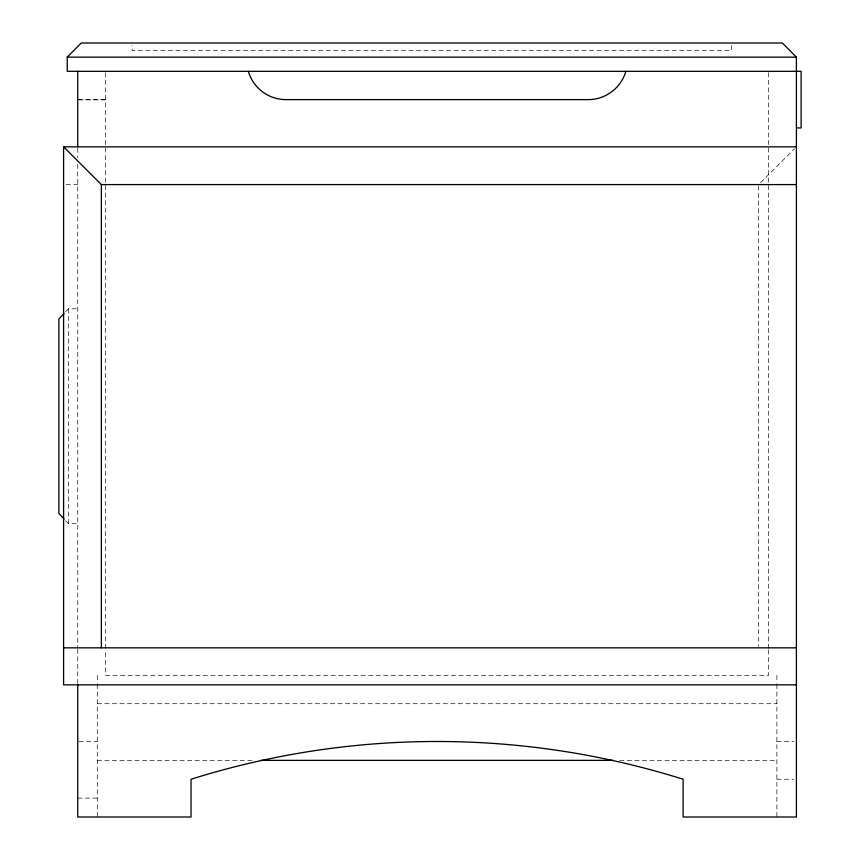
<?xml version="1.0" encoding="UTF-8"?>
<svg xmlns="http://www.w3.org/2000/svg" width="860" height="860" viewBox="0 0 860 860"><rect width="100%" height="100%" fill="white"/><g stroke="black" fill="none" stroke-linecap="round" stroke-linejoin="round"><path stroke-width="0.64" stroke-dasharray="4.3 3.22" d="M65.747 311.589L68.316 308.815L77.755 308.815M760.53 182.696L794.511 148.715M77.755 99.631L105.608 99.631M79.088 99.868L105.608 99.868M66.177 184.588L77.755 184.588M65.747 520.837L68.316 523.611L77.755 523.611M97.277 703.727L776.881 703.727M79.056 741.492L97.277 741.492M776.881 741.492L793.801 741.492M97.277 760.369L253.076 760.369M619.737 760.369L776.881 760.369M776.881 779.246L793.801 779.246M77.755 798.123L97.277 798.123M776.881 675.412L776.881 683.141M776.881 684.42L776.881 817M768.55 72.659L768.55 648.569M768.55 649.913L768.55 675.412L105.608 675.412L105.608 649.913M758.638 185.932L758.638 646.494M731.516 45.516L731.516 50.547L132.118 50.547L132.118 45.516M105.608 72.659L105.608 648.569M97.277 675.412L97.277 683.141M97.277 684.42L97.277 817M77.755 148.167L77.755 157.573M77.755 164.292L77.755 647.838M77.755 649.16L77.755 684.85M68.316 308.815L68.316 523.611"/><path stroke-width="1.29" d="M64.027 313.427L58.878 318.974L58.878 513.452L64.027 518.988M796.403 127.946L801.122 127.946L801.122 71.316L67.23 71.316L67.23 57.158L81.27 43L782.363 43L796.403 57.158L796.403 817L683.13 817L683.13 779.246A820.623 820.623 0 0 0 191.027 779.246L191.027 817L77.755 817L77.755 684.85M67.23 57.158L796.403 57.158M796.403 684.85L63.597 684.85L63.597 146.834L796.403 146.834M63.597 146.834L101.362 184.588L796.403 184.588M63.597 647.838L796.403 647.838M261.128 760.369L613.029 760.369M101.362 184.588L101.362 647.838M77.755 71.316L77.755 146.834M625.865 71.316A39.334 39.334 0 0 1 588.1 99.631L286.058 99.631A39.334 39.334 0 0 1 248.303 71.316"/></g></svg>
